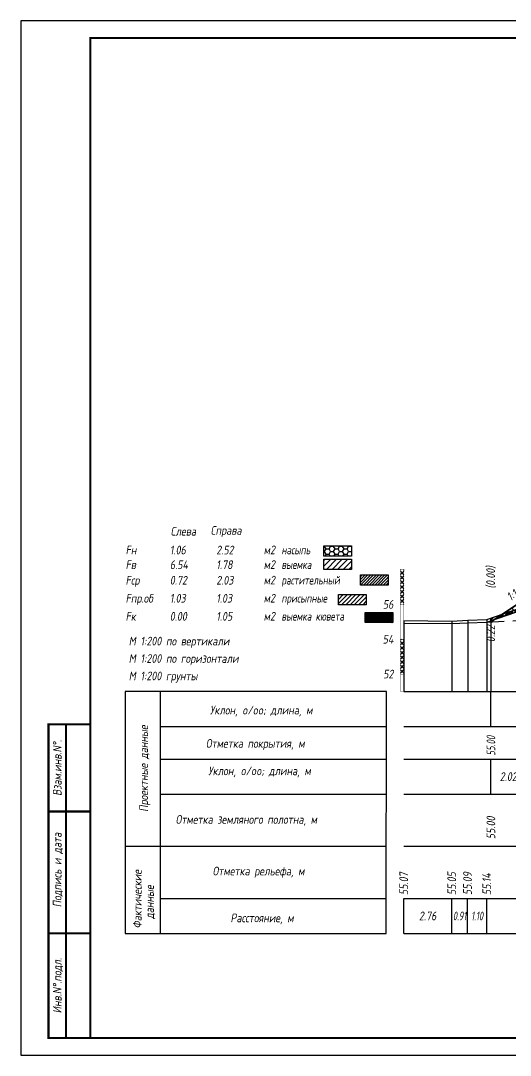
# Model space of a CAD drawing. Extents: x -717 to 1451, y -133302 to 233.
# Drawn here: x -30.1 to 110.6, y -69753.4 to -69456.4 of the extents above; entities that cross this region are included whole.
import ezdxf
from ezdxf.enums import TextEntityAlignment as Align

# ---------------------------------------------------------------- set-up
doc = ezdxf.new("R2010")
doc.units = 0
doc.linetypes.add('штриховая', pattern=[0.75, 0.5, -0.25])
for name, color, linetype in [('Зарамочное оформление', 7, 'Continuous'), ('Интерполированный поперечник', 2, 'Continuous'), ('Код_510', 7, 'Continuous'), ('Код_514', 1, 'Continuous'), ('Код_516', 1, 'Continuous'), ('Контур_0', 7, 'Continuous'), ('Контур_508', 7, 'Continuous'), ('Контур_512', 7, 'Continuous'), ('Контур_513', 7, 'Continuous'), ('Контур_818', 7, 'Continuous'), ('Красный поперечник', 1, 'Continuous'), ('Линейка абсолютных высот', 7, 'Continuous'), ('Объем выемки', 7, 'Continuous'), ('Объем кюветов', 7, 'Continuous'), ('Объем насыпи', 7, 'Continuous'), ('Объем присыпных обочин', 7, 'Continuous'), ('Объем срезки растительного слоя', 7, 'Continuous'), ('Объём_2650', 7, 'Continuous'), ('Объём_2661', 7, 'Continuous'), ('Объём_2666', 7, 'Continuous'), ('Объём_2667', 7, 'Continuous'), ('Объём_2668', 7, 'Continuous'), ('Объём_2669', 7, 'Continuous'), ('Объём_2675', 7, 'Continuous'), ('Рабочие отметки', 7, 'Continuous'), ('Рабочие отметки доп.', 7, 'Continuous'), ('Таблица', 7, 'Continuous'), ('Уклоны проезжей части', 7, 'Continuous'), ('Черный поперечник', 3, 'Continuous')]:
    doc.layers.add(name, color=color, linetype=linetype)
for name, color, linetype, true_color in [('Контур_2570', 7, 'Continuous', 0x80ff00), ('Контур_2736', 4, 'Continuous', 0x00ffff), ('Контур_2737', 4, 'Continuous', 0x00ffff), ('Контур_2738', 4, 'Continuous', 0x00ffff), ('Контур_2739', 4, 'Continuous', 0x00ffff), ('Контур_2741', 4, 'Continuous', 0x00ffff), ('Контур_2742', 4, 'Continuous', 0x00ffff), ('Контур_2743', 4, 'Continuous', 0x00ffff), ('Контур_2744', 7, 'Continuous', 0xa4ffff), ('Контур_2745', 7, 'Continuous', 0xa4ffff), ('Контур_2747', 4, 'Continuous', 0x00ffff), ('Контур_2748', 4, 'Continuous', 0x00ffff), ('Контур_2749', 4, 'Continuous', 0x00ffff), ('Контур_2750', 4, 'Continuous', 0x00ffff), ('Контур_2751', 4, 'Continuous', 0x00ffff), ('Контур_2752', 4, 'Continuous', 0x00ffff), ('Контур_703', 4, 'Continuous', 0x00ffff), ('Контур_705', 4, 'Continuous', 0x00ffff), ('Контур_707', 4, 'Continuous', 0x00ffff), ('Контур_720', 131, 'Continuous', 0xaaffff), ('Объём_2563', 7, 'Continuous', 0xff8000), ('Объём_2570', 7, 'Continuous', 0x80ff00), ('Объём_2600', 7, 'Continuous', 0x808000), ('Объём_2620', 2, 'Continuous', 0xffff00)]:
    doc.layers.add(name, color=color, linetype=linetype, true_color=true_color)
doc.styles.add('М', font='romand.shx', dxfattribs={"width": 0.8, "oblique": 10, "height": 2.5})
pattern_1 = [(45.0000013, (0, 0), (-0.67351924, 0.673519211), []), (135.0000003, (0, 0), (-0.673519222, -0.67351923), [])]

# ---------------------------------------------------------------- blocks, each defined once
blk = doc.blocks.new('условные обозначения')
at = {"layer": 'Объём_2563'}
h = blk.add_hatch(dxfattribs=at)
h.set_pattern_fill('ANSI31', color=256, scale=0.3)
h.set_pattern_definition([(45, (-34.5, -100.5), (-0.673519, 0.673519), [])])
h.paths.add_polyline_path([(18.26, 7.53), (27.08, 7.53), (27.08, 4.62), (18.26, 4.62)])
at = {"layer": 'Объём_2570'}
h = blk.add_hatch(dxfattribs=at)
h.set_pattern_fill('ANSI31', color=3, scale=0.2)
h.set_pattern_definition([(45, (-32.9034, -100.5), (-0.4490128, 0.4490128), [])])
h.paths.add_polyline_path([(25.29, 13.16), (34.12, 13.16), (34.12, 10.25), (25.29, 10.25)])
at = {"layer": 'Объём_2600'}
h = blk.add_hatch(dxfattribs=at)
h.set_pattern_fill('ANSI31', color=6, scale=0.4)
h.set_pattern_definition([(45, (-34.5, -100.5), (-0.898026, 0.898026), [])])
h.paths.add_polyline_path([(13.63, 17.67), (22.46, 17.67), (22.46, 14.76), (13.63, 14.76)])
at = {"layer": 'Объём_2620'}
h = blk.add_hatch(dxfattribs=at)
h.set_pattern_fill('ANSI31', color=2, scale=0.1)
h.set_pattern_definition([(45, (-33.755, -100.5), (-0.2245064, 0.2245064), [])])
h.paths.add_polyline_path([(26.75, 2.41), (35.57, 2.41), (35.57, -0.5), (26.75, -0.5)])
at = {"layer": 'Объём_2650'}
h = blk.add_hatch(dxfattribs=at)
h.set_pattern_fill('HONEY', color=5, scale=0.3)
h.set_pattern_definition([(0, (-34.5, -100.5), (1.42875, 0.824889), [0.9525, -1.905]), (120, (-34.5, -100.5), (-1.42875, 0.824889), [0.9525, -1.905]), (60, (-34.5, -100.5), (3e-09, 1.6497784), [-1.905, 0.9525])])
h.paths.add_polyline_path([(13.63, 21.49), (22.46, 21.49), (22.46, 18.58), (13.63, 18.58)])
at = {"layer": 'Объём_2563'}
blk.add_lwpolyline([(18.26, 7.53), (27.08, 7.53), (27.08, 4.62), (18.26, 4.62)], close=True, dxfattribs=at)
at = {"layer": 'Объём_2620', "color": 2}
blk.add_lwpolyline([(26.75, 2.41), (35.57, 2.41), (35.57, -0.5), (26.75, -0.5)], close=True, dxfattribs=at)
at = {"layer": 'Объём_2650', "color": 5}
blk.add_lwpolyline([(13.63, 21.49), (22.46, 21.49), (22.46, 18.58), (13.63, 18.58)], close=True, dxfattribs=at)
at = {"layer": 'Объём_2650', "color": 6}
blk.add_lwpolyline([(13.63, 17.67), (22.46, 17.67), (22.46, 14.76), (13.63, 14.76)], close=True, dxfattribs=at)
at = {"layer": 'Объём_2650', "color": 3}
blk.add_lwpolyline([(25.29, 13.16), (34.12, 13.16), (34.12, 10.25), (25.29, 10.25)], close=True, dxfattribs=at)
at = {"layer": 'Объем насыпи', "color": 1, "style": 'М', "oblique": 10, "width": 0.8}
for s, p in [('насыпь', (0.09, 19.09)), ('выемка', (0.09, 14.89)), ('растительный', (0.09, 10.42)), ('присыпные', (0.09, 5.24)), ('выемка кювета', (0.09, 0.06))]:
    blk.add_text(s, height=2.5, dxfattribs=at).set_placement(p)

msp = doc.modelspace()

# ---------------------------------------------------------------- hatches: boundary and pattern name
at = {"layer": 'Линейка абсолютных высот'}
h = msp.add_hatch(dxfattribs=at)
h.set_pattern_fill('ANSI37', scale=0.3, style=0)
h.set_pattern_definition(pattern_1)
h.paths.add_polyline_path([(80, -69623.984), (80, -69613.984), (79, -69613.984), (79, -69623.984)])
h = msp.add_hatch(dxfattribs=at)
h.set_pattern_fill('ANSI37', scale=0.3, style=0)
h.set_pattern_definition(pattern_1)
h.paths.add_polyline_path([(80, -69643.984), (80, -69633.984), (79, -69633.984), (79, -69643.984)])
at = {"layer": 'Объём_2570'}
h = msp.add_hatch(dxfattribs=at)
h.set_pattern_fill('ANSI31', color=256, scale=0.2)
h.paths.add_polyline_path([(129.164, -69620.193), (124.034, -69622.081), (105, -69628.658), (105, -69627.908), (124.034, -69621.331), (129.164, -69619.443)])
at = {"layer": 'Объём_2600'}
h = msp.add_hatch(dxfattribs=at)
h.set_pattern_fill('HONEY', color=5, scale=0.3)
h.paths.add_polyline_path([(124.034, -69622.081), (106.066, -69628.29), (115.1, -69622.266), (124.278, -69621.991)])
h = msp.add_hatch(dxfattribs=at)
h.set_pattern_fill('ANSI31', color=6, scale=0.4)
h.paths.add_polyline_path([(106.066, -69628.29), (105, -69629), (103.847, -69629.056)])

# ---------------------------------------------------------------- linework, layer by layer
at = {"layer": 'Интерполированный поперечник', "linetype": 'штриховая', "ltscale": 10, "flags": 128}
msp.add_lwpolyline([(103.847, -69629.056), (226.388, -69623.099)], dxfattribs=at)
at = {"layer": 'Код_510'}
for p, q in [((79.946, -69718.421), (79.946, -69708.421)), ((93.734, -69718.421), (93.734, -69708.421)), ((98.273, -69718.421), (98.273, -69708.421)), ((103.793, -69718.421), (103.793, -69708.421))]:
    msp.add_line(p, q, dxfattribs=at)
at = {"layer": 'Код_514'}
msp.add_line((105, -69659), (105, -69649), dxfattribs=at)
at = {"layer": 'Код_516'}
msp.add_line((104.946, -69678.421), (104.946, -69668.421), dxfattribs=at)
at = {"layer": 'Контур_0', "flags": 128}
for points in [[(122.257, -69617.495), (105, -69629), (105, -69629), (105, -69629), (105, -69629), (105, -69629), (105, -69629), (105, -69629), (105, -69629), (105, -69629), (105, -69629), (105, -69629), (105, -69629), (105, -69629), (105, -69629), (105, -69629)], [(122.257, -69617.495), (105, -69629), (105, -69629), (105, -69629), (105, -69629), (105, -69629), (105, -69629), (105, -69629), (105, -69629), (105, -69629), (105, -69629), (105, -69629), (105, -69629), (105, -69629), (105, -69629), (105, -69629), (105, -69629), (105, -69629), (105, -69629), (105, -69629), (105, -69629), (105, -69629), (105, -69629), (105, -69629), (105, -69629), (105, -69629), (105, -69629), (105, -69629), (105, -69629), (105, -69629)]]:
    msp.add_lwpolyline(points, dxfattribs=at)
at = {"layer": 'Контур_2570', "flags": 128}
msp.add_lwpolyline([(80, -69629.401), (93.788, -69629.501), (98.328, -69629.263), (103.847, -69629.056), (103.847, -69629.056), (124.034, -69622.081)], dxfattribs=at)
at = {"layer": 'Контур_2736', "flags": 128}
msp.add_lwpolyline([(122.257, -69617.495), (105, -69629)], dxfattribs=at)
at = {"layer": 'Контур_2737', "flags": 128}
msp.add_lwpolyline([(105, -69629), (105, -69629)], dxfattribs=at)
at = {"layer": 'Контур_2738', "flags": 128}
msp.add_lwpolyline([(105, -69629), (105, -69629)], dxfattribs=at)
at = {"layer": 'Контур_2739', "flags": 128}
msp.add_lwpolyline([(105, -69629), (105, -69629)], dxfattribs=at)
at = {"layer": 'Контур_2741', "flags": 128}
msp.add_lwpolyline([(105, -69629), (105, -69629)], dxfattribs=at)
at = {"layer": 'Контур_2742', "flags": 128}
msp.add_lwpolyline([(105, -69629), (105, -69629)], dxfattribs=at)
at = {"layer": 'Контур_2743', "flags": 128}
msp.add_lwpolyline([(105, -69629), (105, -69629)], dxfattribs=at)
at = {"layer": 'Контур_2744', "flags": 128}
msp.add_lwpolyline([(105, -69629), (105, -69629)], dxfattribs=at)
msp.add_lwpolyline([(105, -69629), (105, -69629)], dxfattribs=at)
msp.add_lwpolyline([(105, -69629), (105, -69629)], dxfattribs=at)
msp.add_lwpolyline([(105, -69629), (105, -69629)], dxfattribs=at)
msp.add_lwpolyline([(105, -69629), (105, -69629)], dxfattribs=at)
msp.add_lwpolyline([(105, -69629), (105, -69629)], dxfattribs=at)
at = {"layer": 'Контур_2745', "flags": 128}
msp.add_lwpolyline([(105, -69629), (105, -69629)], dxfattribs=at)
msp.add_lwpolyline([(105, -69629), (105, -69629)], dxfattribs=at)
msp.add_lwpolyline([(105, -69629), (105, -69629)], dxfattribs=at)
msp.add_lwpolyline([(105, -69629), (105, -69629)], dxfattribs=at)
msp.add_lwpolyline([(105, -69629), (105, -69629)], dxfattribs=at)
msp.add_lwpolyline([(105, -69629), (105, -69629)], dxfattribs=at)
at = {"layer": 'Контур_2747', "flags": 128}
msp.add_lwpolyline([(105, -69629), (105, -69629)], dxfattribs=at)
at = {"layer": 'Контур_2748', "flags": 128}
msp.add_lwpolyline([(105, -69629), (105, -69629)], dxfattribs=at)
at = {"layer": 'Контур_2749', "flags": 128}
msp.add_lwpolyline([(105, -69629), (105, -69629)], dxfattribs=at)
at = {"layer": 'Контур_2750', "flags": 128}
msp.add_lwpolyline([(105, -69629), (105, -69629)], dxfattribs=at)
at = {"layer": 'Контур_2751', "flags": 128}
msp.add_lwpolyline([(105, -69629), (105, -69629)], dxfattribs=at)
at = {"layer": 'Контур_2752', "flags": 128}
msp.add_lwpolyline([(105, -69629), (105, -69629)], dxfattribs=at)
at = {"layer": 'Контур_508', "flags": 128}
msp.add_lwpolyline([(105, -69629), (115.1, -69622.266), (186.892, -69620.113), (265.222, -69622.463), (266.149, -69623.081), (266.149, -69624.283), (269.597, -69626.581), (269.899, -69626.581), (271.899, -69626.581), (272.202, -69626.581), (275.649, -69624.283), (275.649, -69623.081), (277.18, -69622.061)], dxfattribs=at)
at = {"layer": 'Контур_512', "flags": 128}
msp.add_lwpolyline([(105, -69629), (115.1, -69622.266), (186.892, -69620.113), (265.222, -69622.463), (266.149, -69623.081), (266.149, -69624.283), (269.597, -69626.581), (269.899, -69626.581), (271.899, -69626.581), (272.202, -69626.581), (275.649, -69624.283), (275.649, -69623.081), (277.18, -69622.061)], dxfattribs=at)
at = {"layer": 'Контур_513', "flags": 128}
msp.add_lwpolyline([(105, -69629), (115.1, -69622.266), (186.892, -69620.113), (265.222, -69622.463), (266.149, -69623.081), (266.149, -69624.283), (269.597, -69626.581), (269.899, -69626.581), (271.899, -69626.581), (272.202, -69626.581), (275.649, -69624.283), (275.649, -69623.081), (277.18, -69622.061)], dxfattribs=at)
at = {"layer": 'Контур_703', "flags": 128}
for points in [[(122.257, -69617.495), (105, -69629)], [(105, -69629), (105, -69629)]]:
    msp.add_lwpolyline(points, dxfattribs=at)
at = {"layer": 'Контур_705', "flags": 128}
msp.add_lwpolyline([(105, -69629), (105, -69629)], dxfattribs=at)
at = {"layer": 'Контур_707', "flags": 128}
msp.add_lwpolyline([(105, -69629), (105, -69629)], dxfattribs=at)
at = {"layer": 'Контур_720', "flags": 128}
msp.add_lwpolyline([(105, -69629), (105, -69629)], dxfattribs=at)
at = {"layer": 'Контур_818', "flags": 128}
msp.add_lwpolyline([(105, -69628.658), (124.034, -69622.081)], dxfattribs=at)
at = {"layer": 'Красный поперечник'}
for q in [(122.257, -69617.495), (105, -69649)]:
    msp.add_line((105, -69629), q, dxfattribs=at)
at = {"layer": 'Линейка абсолютных высот', "color": 7, "const_width": 0.1, "flags": 128}
for points in [[(80, -69623.984), (80, -69613.984), (79, -69613.984), (79, -69623.984), (80, -69623.984)], [(80, -69633.984), (80, -69623.984), (79, -69623.984), (79, -69633.984), (80, -69633.984)], [(80, -69643.984), (80, -69633.984), (79, -69633.984), (79, -69643.984), (80, -69643.984)], [(80, -69649), (80, -69643.984), (79, -69643.984), (79, -69649), (80, -69649)]]:
    msp.add_lwpolyline(points, dxfattribs=at)
at = {"layer": 'Объём_2570', "flags": 128}
msp.add_lwpolyline([(129.164, -69620.193), (124.034, -69622.081), (105, -69628.658), (105, -69627.908), (124.034, -69621.331), (129.164, -69619.443), (129.164, -69620.193), (129.164, -69620.193)], dxfattribs=at)
msp.add_lwpolyline([(129.164, -69620.193), (124.034, -69622.081), (105, -69628.658), (105, -69627.908), (124.034, -69621.331), (129.164, -69619.443), (129.164, -69620.193), (129.164, -69620.193)], dxfattribs=at)
at = {"layer": 'Объём_2600', "color": 5, "flags": 128}
msp.add_lwpolyline([(124.034, -69622.081), (106.066, -69628.29), (115.1, -69622.266), (124.278, -69621.991), (124.034, -69622.081), (124.034, -69622.081)], dxfattribs=at)
msp.add_lwpolyline([(124.034, -69622.081), (106.066, -69628.29), (115.1, -69622.266), (124.278, -69621.991), (124.034, -69622.081), (124.034, -69622.081)], dxfattribs=at)
at = {"layer": 'Объём_2650', "color": 6, "flags": 128}
msp.add_lwpolyline([(106.066, -69628.29), (105, -69629), (103.847, -69629.056), (106.066, -69628.29), (106.066, -69628.29)], dxfattribs=at)
msp.add_lwpolyline([(106.066, -69628.29), (105, -69629), (103.847, -69629.056), (106.066, -69628.29), (106.066, -69628.29)], dxfattribs=at)
at = {"layer": 'Объём_2661', "flags": 128}
msp.add_lwpolyline([(122.257, -69617.495), (105, -69629)], dxfattribs=at)
msp.add_lwpolyline([(122.257, -69617.495), (105, -69629)], dxfattribs=at)
at = {"layer": 'Объём_2666', "flags": 128}
msp.add_lwpolyline([(122.257, -69617.495), (105, -69629)], dxfattribs=at)
msp.add_lwpolyline([(122.257, -69617.495), (105, -69629)], dxfattribs=at)
at = {"layer": 'Объём_2667', "flags": 128}
msp.add_lwpolyline([(105, -69629), (105, -69629)], dxfattribs=at)
msp.add_lwpolyline([(105, -69629), (105, -69629)], dxfattribs=at)
msp.add_lwpolyline([(105, -69629), (105, -69629)], dxfattribs=at)
msp.add_lwpolyline([(105, -69629), (105, -69629)], dxfattribs=at)
at = {"layer": 'Объём_2668', "flags": 128}
msp.add_lwpolyline([(105, -69629), (105, -69629)], dxfattribs=at)
msp.add_lwpolyline([(105, -69629), (105, -69629)], dxfattribs=at)
msp.add_lwpolyline([(105, -69629), (105, -69629)], dxfattribs=at)
msp.add_lwpolyline([(105, -69629), (105, -69629)], dxfattribs=at)
at = {"layer": 'Объём_2669', "flags": 128}
msp.add_lwpolyline([(105, -69629), (105, -69629)], dxfattribs=at)
msp.add_lwpolyline([(105, -69629), (105, -69629)], dxfattribs=at)
msp.add_lwpolyline([(105, -69629), (105, -69629)], dxfattribs=at)
msp.add_lwpolyline([(105, -69629), (105, -69629)], dxfattribs=at)
at = {"layer": 'Объём_2675', "flags": 128}
msp.add_lwpolyline([(105, -69629), (105, -69629)], dxfattribs=at)
msp.add_lwpolyline([(105, -69629), (105, -69629)], dxfattribs=at)
msp.add_lwpolyline([(105, -69629), (105, -69629)], dxfattribs=at)
msp.add_lwpolyline([(105, -69629), (105, -69629)], dxfattribs=at)
msp.add_lwpolyline([(105, -69629), (105, -69629)], dxfattribs=at)
msp.add_lwpolyline([(105, -69629), (105, -69629)], dxfattribs=at)
msp.add_lwpolyline([(105, -69629), (105, -69629)], dxfattribs=at)
msp.add_lwpolyline([(105, -69629), (105, -69629)], dxfattribs=at)
msp.add_lwpolyline([(105, -69629), (105, -69629)], dxfattribs=at)
msp.add_lwpolyline([(105, -69629), (105, -69629)], dxfattribs=at)
msp.add_lwpolyline([(105, -69629), (105, -69629)], dxfattribs=at)
msp.add_lwpolyline([(105, -69629), (105, -69629)], dxfattribs=at)
msp.add_lwpolyline([(105, -69629), (105, -69629)], dxfattribs=at)
msp.add_lwpolyline([(105, -69629), (105, -69629)], dxfattribs=at)
msp.add_lwpolyline([(105, -69629), (105, -69629)], dxfattribs=at)
msp.add_lwpolyline([(105, -69629), (105, -69629)], dxfattribs=at)
msp.add_lwpolyline([(105, -69629), (105, -69629)], dxfattribs=at)
msp.add_lwpolyline([(105, -69629), (105, -69629)], dxfattribs=at)
msp.add_lwpolyline([(105, -69629), (105, -69629)], dxfattribs=at)
msp.add_lwpolyline([(105, -69629), (105, -69629)], dxfattribs=at)
msp.add_lwpolyline([(105, -69629), (105, -69629)], dxfattribs=at)
msp.add_lwpolyline([(105, -69629), (105, -69629)], dxfattribs=at)
msp.add_lwpolyline([(105, -69629), (105, -69629)], dxfattribs=at)
msp.add_lwpolyline([(105, -69629), (105, -69629)], dxfattribs=at)
at = {"layer": 'Таблица'}
for p, q in [((80, -69649), (302.18, -69649)), ((80, -69659), (302.18, -69659)), ((80, -69668.421), (302.18, -69668.421)), ((79.946, -69678.421), (302.126, -69678.421)), ((79.946, -69693.421), (302.126, -69693.421)), ((79.946, -69708.421), (302.126, -69708.421)), ((79.946, -69718.421), (302.126, -69718.421))]:
    msp.add_line(p, q, dxfattribs=at)
at = {"layer": 'Таблица', "linetype": 'Continuous', "flags": 128}
for points in [[(0, -69649), (-0.054, -69718.421)], [(75, -69649), (0, -69649)], [(10, -69649), (10, -69718.421)], [(74.946, -69718.421), (75, -69649)], [(10, -69659), (75, -69659)], [(10, -69668.421), (75, -69668.421)], [(9.946, -69678.421), (74.946, -69678.421)], [(-0.054, -69693.421), (74.946, -69693.421)], [(9.946, -69708.421), (74.946, -69708.421)], [(-0.054, -69718.421), (74.946, -69718.421)]]:
    msp.add_lwpolyline(points, dxfattribs=at)
at = {"layer": 'Черный поперечник', "color": 7}
for p, q in [((80, -69628.651), (80, -69649)), ((98.328, -69628.513), (98.328, -69649)), ((103.847, -69628.306), (103.847, -69649)), ((93.788, -69628.751), (93.788, -69649))]:
    msp.add_line(p, q, dxfattribs=at)
at = {"layer": 'Черный поперечник', "flags": 128}
msp.add_lwpolyline([(80, -69628.651), (93.788, -69628.751), (98.328, -69628.513), (103.847, -69628.306), (124.034, -69621.331)], dxfattribs=at)

# ---------------------------------------------------------------- block references
at = {"layer": 'Объём_2570', "xscale": 0.9}
msp.add_blockref('условные обозначения', (44.779, -69628.692), dxfattribs=at)

# ---------------------------------------------------------------- texts
at = {"style": 'М', "oblique": 10, "width": 0.8}
msp.add_text('М 1:200 грунты', height=2.5, dxfattribs=at).set_placement((0.973, -69645.769))
at = {"layer": 'Код_510', "style": 'М', "oblique": 10, "width": 0.8}
for s, p in [('55.07', (79.946, -69707.421)), ('55.05', (93.734, -69707.421)), ('55.09', (98.273, -69707.421)), ('55.14', (103.793, -69707.421))]:
    msp.add_text(s, height=2.5, rotation=90, dxfattribs=at).set_placement(p, align=Align.MIDDLE_LEFT)
at = {"layer": 'Код_510', "style": 'М', "oblique": 10}
for s, width, p in [('2.76', 0.8, (86.84, -69713.421)), ('0.91', 0.6, (96.004, -69713.421)), ('1.10', 0.6, (101.033, -69713.421))]:
    msp.add_text(s, height=2.5, dxfattribs=dict(at, width=width)).set_placement(p, align=Align.MIDDLE_CENTER)
at = {"layer": 'Код_514', "style": 'М', "oblique": 10, "width": 0.7}
msp.add_text('55.00', height=2.5, rotation=90, dxfattribs=at).set_placement((105, -69667.382), align=Align.MIDDLE_LEFT)
at = {"layer": 'Код_516', "style": 'М', "oblique": 10, "width": 0.8}
msp.add_text('2.02', height=2.5, dxfattribs=at).set_placement((109.996, -69673.421), align=Align.MIDDLE_CENTER)
msp.add_text('55.00', height=2.5, rotation=90, dxfattribs=at).set_placement((105, -69691.371), align=Align.MIDDLE_LEFT)
at = {"layer": 'Линейка абсолютных высот', "style": 'М', "oblique": 10, "width": 0.8}
for s, p in [('56', (77, -69623.984)), ('54', (77, -69633.984)), ('52', (77, -69643.984))]:
    msp.add_text(s, height=2.5, dxfattribs=at).set_placement(p, align=Align.MIDDLE_RIGHT)
at = {"layer": 'Объем выемки', "style": 'М', "oblique": 10, "width": 0.8}
for s, p in [('Fв', (0.085, -69613.835)), ('6.54', (12.785, -69613.835)), ('1.78', (26.126, -69613.835)), ('м2', (39.731, -69613.802))]:
    msp.add_text(s, height=2.5, dxfattribs=at).set_placement(p)
at = {"layer": 'Объем кюветов', "style": 'М', "oblique": 10, "width": 0.8}
for s, p in [('Fк', (0.085, -69628.66)), ('0.00', (12.785, -69628.66)), ('1.05', (26.126, -69628.66)), ('м2', (39.731, -69628.627))]:
    msp.add_text(s, height=2.5, dxfattribs=at).set_placement(p)
at = {"layer": 'Объем насыпи', "style": 'М', "oblique": 10, "width": 0.8}
for s, p in [('Слева', (13.029, -69604.249)), ('Справа', (24.522, -69603.982)), ('Fн', (0.085, -69609.63)), ('1.06', (12.785, -69609.63)), ('2.52', (26.126, -69609.63)), ('м2', (39.731, -69609.597))]:
    msp.add_text(s, height=2.5, dxfattribs=at).set_placement(p)
at = {"layer": 'Объем присыпных обочин', "style": 'М', "oblique": 10, "width": 0.8}
for s, p in [('Fпр.об', (0.085, -69623.481)), ('1.03', (12.785, -69623.481)), ('1.03', (26.126, -69623.481)), ('м2', (39.731, -69623.448))]:
    msp.add_text(s, height=2.5, dxfattribs=at).set_placement(p)
at = {"layer": 'Объем срезки растительного слоя', "style": 'М', "oblique": 10, "width": 0.8}
for s, p in [('Fср', (0.085, -69618.303)), ('0.72', (12.785, -69618.303)), ('2.03', (26.126, -69618.303)), ('м2', (39.731, -69618.269))]:
    msp.add_text(s, height=2.5, dxfattribs=at).set_placement(p)
at = {"layer": 'Рабочие отметки', "color": 1, "style": 'М', "oblique": 10, "width": 0.8}
msp.add_text('0.22', height=2.5, rotation=90, dxfattribs=at).set_placement((104.922, -69629.931), align=Align.MIDDLE_RIGHT)
at = {"layer": 'Рабочие отметки доп.', "color": 1, "style": 'М', "oblique": 10, "width": 0.8}
msp.add_text('(0.00)', height=2.5, rotation=90, dxfattribs=at).set_placement((104.922, -69619.431), align=Align.MIDDLE_LEFT)
at = {"layer": 'Таблица', "style": 'М', "oblique": 10, "width": 0.8}
for s, p in [('М 1:200 по вертикали', (0.973, -69635.769)), ('М 1:200 по горизонтали', (0.973, -69640.769)), ('Уклон, o/oo; длина, м', (24.315, -69655.584)), ('Отметка покрытия, м', (23.148, -69665.139)), ('Уклон, o/oo; длина, м', (23.824, -69673.017)), ('Отметка земляного полотна, м', (14.462, -69686.965)), ('Отметка рельефа, м', (25.077, -69701.777)), ('Расстояние, м', (30.202, -69715.23))]:
    msp.add_text(s, height=2.5, dxfattribs=at).set_placement(p)
for s, p in [('Проектные данные ', (6.519, -69683.542)), ('Фактические ', (4.698, -69716.996)), ('данные', (8.204, -69714.291))]:
    msp.add_text(s, height=2.5, rotation=90, dxfattribs=at).set_placement(p)
at = {"layer": 'Уклоны проезжей части', "color": 1, "style": 'М', "oblique": 10, "width": 0.8}
msp.add_text('1:1.5', height=2.5, rotation=33.69007, dxfattribs=at).set_placement((113.074, -69622.416), align=Align.BOTTOM_CENTER)

# ---------------------------------------------------------------- wipeouts: each hides what was drawn before it
msp.add_wipeout([(-10.054, -69658.421), (-22.054, -69658.421), (-22.054, -69748.421), (-10.054, -69748.421)]).dxf.layer = 'Зарамочное оформление'

# ---------------------------------------------------------------- next in the draw order: linework, layer by layer
at = {"flags": 128}
msp.add_lwpolyline([(-30.054, -69753.421), (389.946, -69753.421), (389.946, -69456.421), (-30.054, -69456.421)], close=True, dxfattribs=at)
at = {"const_width": 0.6, "flags": 128}
msp.add_lwpolyline([(-10.054, -69748.421), (384.946, -69748.421), (384.946, -69461.421), (-10.054, -69461.421)], close=True, dxfattribs=at)
at = {"layer": 'Зарамочное оформление', "linetype": 'Continuous', "lineweight": -3, "const_width": 0.6, "flags": 128}
for points in [[(-10.054, -69748.421), (-22.054, -69748.421), (-22.054, -69658.421), (-10.054, -69658.421)], [(-17.054, -69748.421), (-17.054, -69658.421)], [(-22.054, -69683.421), (-10.054, -69683.421)], [(-22.054, -69718.421), (-10.054, -69718.421)]]:
    msp.add_lwpolyline(points, dxfattribs=at)

# ---------------------------------------------------------------- next in the draw order: texts
at = {"layer": 'Зарамочное оформление', "lineweight": 15, "style": 'М', "oblique": 10, "width": 0.8}
for s, p in [('Взам.инв.N%%d.', (-19.554, -69670.921)), ('Подпись и дата', (-19.572, -69700.227)), ('Инв.N%%d.подл.', (-19.554, -69733.421))]:
    msp.add_text(s, height=2.5, rotation=90, dxfattribs=at).set_placement(p, align=Align.MIDDLE_CENTER)

doc.saveas('drawing.dxf')
